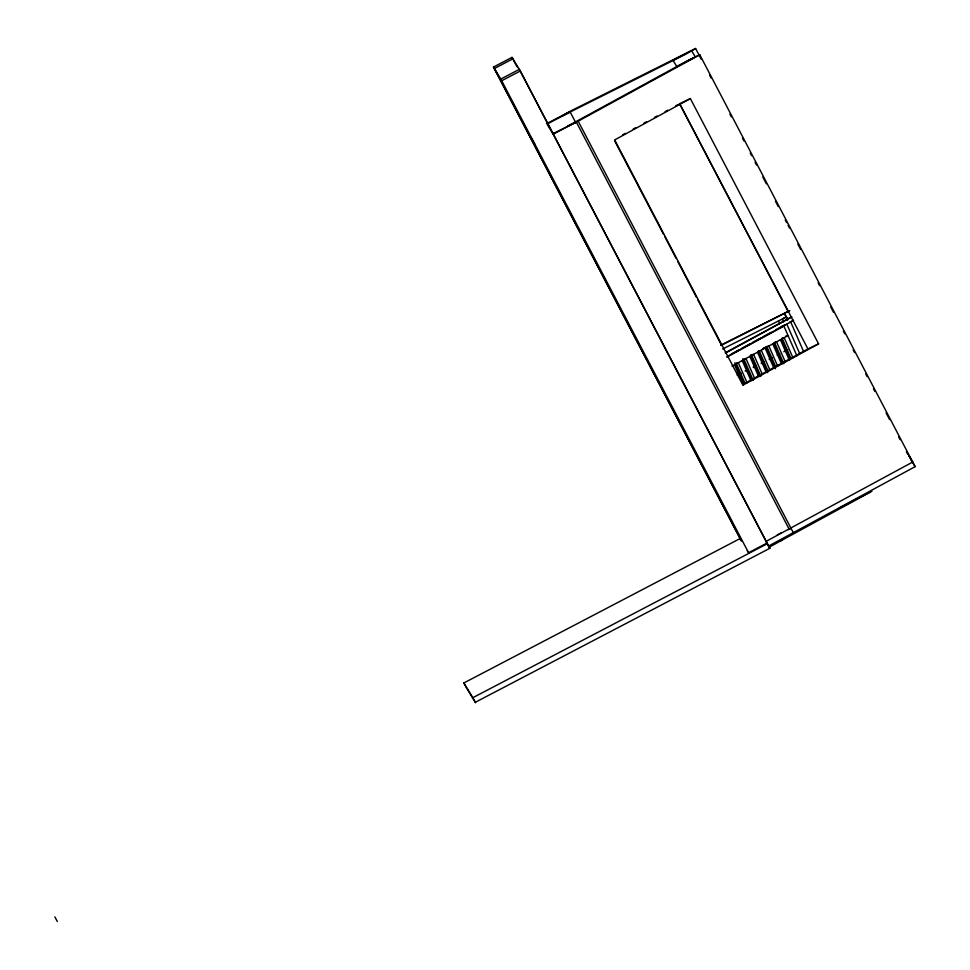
<?xml version="1.0" encoding="UTF-8"?>
<svg xmlns="http://www.w3.org/2000/svg" width="970" height="970" viewBox="0 0 970 970"><rect width="100%" height="100%" fill="white"/><g stroke="black" fill="none" stroke-linecap="round" stroke-linejoin="round"><path stroke-width="1.45" d="M785.991 316.923L782.402 318.997L783.602 321.761M695.611 48.5L685.414 54.344L561.472 116.351L571.669 110.507L695.611 48.5L701.213 59.218M699.794 54.793L689.136 59.861L567.511 126.233L578.181 121.165L699.794 54.793L915.122 466.667L768.543 546.086L519.314 69.367L500.799 79.043L748.561 552.706L767.076 543.03L520.32 71.004L511.99 57.375L493.475 67.063L741.419 541.017L494.373 68.518L512.887 58.843M622.607 134.83L625.262 133.387M633.228 129.034L635.884 127.591M643.85 123.238L646.505 121.783M654.471 117.443L657.126 115.988M665.093 111.647L667.748 110.192M675.714 105.839L678.37 104.396M690.373 98.6L614.677 139.91L742.899 385.175L818.595 343.865L690.373 98.6L679.703 103.669L807.925 348.933L818.595 343.865M742.862 384.447L807.925 348.933M765.791 541.539L912.709 462.035M725.293 352.789L791.653 316.85M725.427 353.08L791.69 317.044M731.368 354.026L739.334 349.685M741.989 348.242L749.955 343.913M752.611 342.458L760.577 338.13M763.245 336.687L771.211 332.346M776.194 329.558L784.403 325.095M727.245 356.548L793.509 320.512M726.797 357.142L783.905 326.078L796.855 355.747M763.39 348.339L766.045 346.896M731.974 366.151L788.052 335.559L785.979 336.057L788.077 335.632M871.897 491.293L780.159 541.187M789.677 310.752L720.855 345.514M520.32 71.004L501.793 80.68L493.475 67.063M546.462 123.784L569.899 111.526L575.792 122.705M548.05 123.566L570.19 111.999M552.609 133.836L576.325 122.05L789.228 529.293M552.9 134.309L576.325 122.05M766.082 541.393L769.877 548.268L475.276 702.316L466.291 687.597L463.866 682.965L740.328 538.423M777.225 534.943L781.129 532.906M463.866 682.965L472.851 697.685L767.464 543.636M839.22 508.159L870.054 492.032M768.725 547.456L781.881 540.254M789.471 322.343L793.472 320.318M720.649 345.259L789.556 310.655M722.674 348.982L786.246 317.057L787.882 319.761M737.139 375.087L741.128 373.086M745.13 371.086L747.797 369.752M753.132 367.084L755.8 365.751M761.123 363.083L763.79 361.749M769.125 359.082L771.793 357.748M777.115 355.081L779.783 353.747M783.784 351.746L787.785 349.746M753.593 367.594L756.26 366.26M761.595 363.592L764.263 362.259M769.586 359.591L772.253 358.257M788.416 529.668L791.083 528.408M781.808 326.514L785.579 324.732M781.832 326.575L783.905 326.078M763.038 348.533L765.148 348.109L773.927 368.224M911.194 460.229L912.697 462.035L908.769 455.597L915.122 466.655M787.652 318.875L784.427 313.589L786.246 317.057M547.468 124.803L553.179 134.151M528.238 133.314L534.664 143.839M768.543 546.086L769.877 548.268M747.276 550.596L748.561 552.706M709.616 75.296L711.01 77.976M729.925 114.145L731.319 116.824M742.523 138.249L743.929 140.929M750.234 152.993L751.629 155.673M755.133 162.366L756.539 165.046M762.832 177.098L766.336 183.803M775.442 201.214L778.243 206.574M785.251 219.972L786.646 222.651M788.052 225.331L789.447 228.011M797.849 244.076L800.65 249.435M818.159 282.925L819.565 285.604M830.769 307.041L833.569 312.401M843.379 331.158L844.773 333.838M853.176 349.903L854.582 352.583M865.786 374.02L867.18 376.7M873.485 388.752L874.891 391.431M886.095 412.868L889.599 419.561M898.705 436.985L900.099 439.665M906.404 451.717L907.799 454.396M679.521 103.693L788.125 311.431M614.519 140.553L663.565 234.364M664.971 237.044L676.175 258.493M677.581 261.173L696.496 297.353M697.903 300.033L721.025 344.265M578.181 121.165L793.496 533.039M511.99 57.375L517.095 66.881M472.851 697.685L475.567 702.801M54.878 916.868L57.291 921.5M778.437 320.985L779.65 323.75M781.614 339.318L790.465 359.543M773.817 343.234L782.669 363.459M766.021 347.139L775.466 368.721M758.237 351.055L767.67 372.638M750.44 354.971L759.874 376.554M742.644 358.888L752.077 380.458M734.848 362.804L744.281 384.375M790.72 322.028L803.402 351.091M786.84 324.138L799.522 353.201M792.975 357.857L784.196 337.742L782.087 338.166L790.865 358.282M780.438 339.791L789.216 359.906M785.324 362.016L776.546 341.901L774.436 342.325L783.796 363.786M772.787 343.95L781.565 364.065M777.673 366.175L768.907 346.06L766.797 346.484L775.576 366.599M761.256 350.218L770.034 370.334M759.146 350.643L767.925 370.758M757.497 352.268L766.276 372.383M762.384 374.493L753.605 354.377L751.507 354.802L760.868 376.263M749.859 356.426L758.625 376.542M754.745 378.652L745.966 358.536L743.857 358.961L753.217 380.422M742.208 360.585L750.986 380.701M747.094 382.81L738.315 362.695L736.218 363.12L744.996 383.235M734.557 364.732L743.335 384.86M786.306 317.178L787.434 320.161M691.513 50.646L672.986 60.322L676.817 66.59L695.332 56.915L691.513 50.646"/></g></svg>
